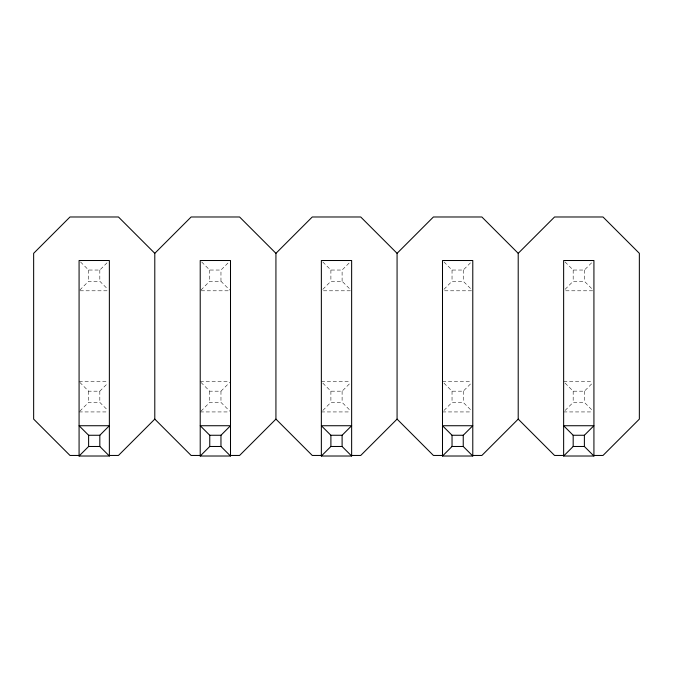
<?xml version="1.0" encoding="UTF-8"?>
<svg xmlns="http://www.w3.org/2000/svg" width="673" height="673" viewBox="0 0 673 673"><rect width="100%" height="100%" fill="white"/><g stroke="black" fill="none" stroke-linecap="round" stroke-linejoin="round"><path stroke-width="0.5" stroke-dasharray="3.37 2.52" d="M79.809 290.055L88.617 281.255L99.823 281.255L107.899 289.323M80.541 261.974L88.617 270.041L99.823 270.041L107.899 261.974M79.809 411.195L88.617 402.395L99.823 402.395L107.899 410.463M79.809 382.382L88.617 391.181L99.823 391.181L107.899 383.114M200.949 290.055L209.757 281.255L220.963 281.255L229.771 290.055M220.963 281.255L220.963 270.041L229.039 261.974M200.949 411.195L209.757 402.395L220.963 402.395L229.771 411.195M200.949 382.382L209.757 391.181L220.963 391.181L229.771 382.382M322.821 289.323L330.897 281.255L342.103 281.255L350.911 290.055M342.103 281.255L342.103 270.041L350.179 261.974M322.821 410.463L330.897 402.395L342.103 402.395L350.911 411.195M322.821 383.114L330.897 391.181L342.103 391.181L350.911 382.382M443.961 289.323L452.037 281.255L463.243 281.255L472.051 290.055M443.961 261.974L452.037 270.041L463.243 270.041L471.319 261.974M443.961 410.463L452.037 402.395L463.243 402.395L472.051 411.195M443.961 383.114L452.037 391.181L463.243 391.181L472.051 382.382M565.101 289.323L573.177 281.255L584.383 281.255L593.191 290.055M565.101 261.974L573.177 270.041L584.383 270.041L592.459 261.974M565.101 410.463L573.177 402.395L584.383 402.395L593.191 411.195M565.101 383.114L573.177 391.181L584.383 391.181L593.191 382.382M201.681 261.974L209.757 270.041L220.963 270.041M322.821 261.974L330.897 270.041L342.103 270.041M80.121 290.795L109.363 290.795M201.261 290.795L230.503 290.795M323.444 290.795L351.643 290.795M444.584 290.795L472.783 290.795M565.724 290.795L593.923 290.795M79.078 381.65L107.276 381.65M200.218 381.65L229.459 381.65M321.358 381.65L350.599 381.65M442.498 381.65L471.739 381.65M563.638 381.65L592.879 381.65M79.078 411.935L107.276 411.935M200.218 411.935L229.459 411.935M321.358 411.935L350.599 411.935M442.498 411.935L471.739 411.935M563.638 411.935L592.879 411.935M584.383 270.041L584.383 281.255M584.383 391.181L584.383 402.395M573.177 270.041L573.177 281.255M573.177 391.181L573.177 402.395M463.243 270.041L463.243 281.255M463.243 391.181L463.243 402.395M452.037 270.041L452.037 281.255M452.037 391.181L452.037 402.395M342.103 391.181L342.103 402.395M330.897 270.041L330.897 281.255M330.897 391.181L330.897 402.395M220.963 391.181L220.963 402.395M209.757 270.041L209.757 281.255M209.757 391.181L209.757 402.395M99.823 270.041L99.823 281.255M99.823 391.181L99.823 402.395M88.617 270.041L88.617 281.255M88.617 391.181L88.617 402.395"/><path stroke-width="1.01" d="M109.169 455.453L118.448 455.453L154.79 419.111L154.79 253.326L191.132 216.984L239.588 216.984L275.93 253.326L275.93 419.111L239.588 455.453L230.309 455.453M275.93 253.326L312.272 216.984L360.728 216.984L397.07 253.326L397.07 419.111L360.728 455.453L351.449 455.453M79.078 456.016L88.617 446.477L99.823 446.477L109.363 456.016L79.078 456.016L79.078 260.51L109.363 260.51L109.363 456.016M99.823 435.263L109.363 425.731L79.078 425.731L88.617 435.263L99.823 435.263L99.823 446.477M397.07 253.326L433.412 216.984L481.868 216.984L518.21 253.326L518.21 419.111L481.868 455.453L472.589 455.453M200.218 456.016L209.757 446.477L220.963 446.477L230.503 456.016L200.218 456.016L200.218 260.51L230.503 260.51L230.503 456.016M220.963 435.263L230.503 425.731L200.218 425.731L209.757 435.263L220.963 435.263L220.963 446.477M518.21 253.326L554.552 216.984L603.008 216.984L639.35 253.326L639.35 419.111L603.008 455.453L593.729 455.453M321.358 456.016L330.897 446.477L342.103 446.477L351.643 456.016L321.358 456.016L321.358 260.51L351.643 260.51L351.643 456.016M342.103 435.263L351.643 425.731L321.358 425.731L330.897 435.263L342.103 435.263L342.103 446.477M442.498 456.016L452.037 446.477L463.243 446.477L472.783 456.016L442.498 456.016L442.498 260.51L472.783 260.51L472.783 456.016M463.243 435.263L472.783 425.731L442.498 425.731L452.037 435.263L463.243 435.263L463.243 446.477M563.638 456.016L573.177 446.477L584.383 446.477L593.923 456.016L563.638 456.016L563.638 260.51L593.923 260.51L593.923 456.016M584.383 435.263L593.923 425.731L563.638 425.731L573.177 435.263L584.383 435.263L584.383 446.477M79.271 455.453L69.992 455.453L33.65 419.111L33.65 253.326L69.992 216.984L118.448 216.984L154.79 253.326M200.411 455.453L191.132 455.453L154.79 419.111M321.551 455.453L312.272 455.453L275.93 419.111M442.691 455.453L433.412 455.453L397.07 419.111M563.831 455.453L554.552 455.453L518.21 419.111M573.177 435.263L573.177 446.477M452.037 435.263L452.037 446.477M330.897 435.263L330.897 446.477M209.757 435.263L209.757 446.477M88.617 435.263L88.617 446.477"/></g></svg>
